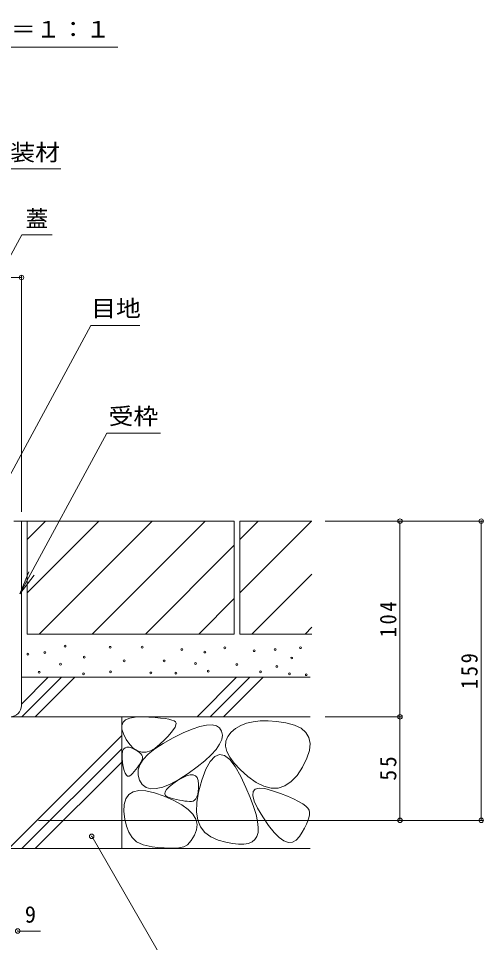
# Model space of a CAD drawing. Units: millimetres, scale not verified. Extents: x -1121 to 1153, y -824 to 816.
# Drawn here: x 892.7 to 1139.6, y -520.4 to -29.5 of the extents above; entities that cross this region are included whole.
import ezdxf
from ezdxf.enums import TextEntityAlignment as Align

# ---------------------------------------------------------------- set-up
doc = ezdxf.new("R2010")
doc.units = ezdxf.units.MM
doc.header["$LTSCALE"] = 3
doc.header["$PDMODE"] = 32
doc.header["$PDSIZE"] = 2.4
for name, color, linetype, lineweight in [('4-1', 2, 'Continuous', 9), ('4-4', 7, 'Continuous', 9), ('4-5', 7, 'Continuous', 9), ('4-E', 2, 'Continuous', 9), ('F-5_F-5ﾚｲﾔ', 2, 'Continuous', 9)]:
    doc.layers.add(name, color=color, linetype=linetype, lineweight=lineweight)
doc.styles.add('ＭＳ ゴシック', font='')
doc.styles.get('ＭＳ ゴシック').set_extended_font_data('MS Gothic')

msp = doc.modelspace()

# ---------------------------------------------------------------- linework, layer by layer
at = {"layer": '4-1'}
for p, q in [((894.257, -296.5), (890.257, -296.5)), ((894.257, -394.5), (894.257, -296.5))]:
    msp.add_line(p, q, dxfattribs=at)
msp.add_arc((888.257, -394.5), 6, 270, 0, dxfattribs=at)
at = {"layer": '4-4'}
for p, q in [((894.257, -166.242), (894.257, -291.5)), ((542.257, -167.142), (894.257, -167.142)), ((1139.268, -296.5), (1055.53, -296.5)), ((1095.221, -296.5), (1095.221, -400.5)), ((1138.368, -296.5), (1138.368, -455.5)), ((1096.121, -400.5), (1055.53, -400.5)), ((1095.221, -400.5), (1095.221, -455.5)), ((1139.268, -455.5), (903.257, -455.5)), ((892.257, -514.276), (904.392, -514.276))]:
    msp.add_line(p, q, dxfattribs=at)
for p in [(894.257, -167.142), (1095.221, -296.5), (1138.368, -296.5), (1095.221, -400.5), (1095.221, -455.5), (1138.368, -455.5), (892.257, -514.276)]:
    msp.add_point(p, dxfattribs=at)
at = {"layer": '4-5'}
for p, q in [((915.135, -109.315), (873.211, -109.315)), ((771.507, -371.5), (894.377, -144.361)), ((910.601, -144.361), (894.377, -144.361)), ((874.305, -297.547), (931.085, -192.581)), ((957.086, -192.581), (931.085, -192.581)), ((893.369, -335.079), (939.485, -249.827)), ((968.083, -249.827), (939.485, -249.827)), ((893.369, -335.079), (898.153, -323.53)), ((893.369, -335.079), (900.979, -325.162)), ((931.532, -463.942), (978.133, -544.656))]:
    msp.add_line(p, q, dxfattribs=at)
msp.add_point((931.532, -463.942), dxfattribs=at)
at = {"layer": '4-E'}
for p, q in [((897.257, -296.5), (894.257, -296.5)), ((897.257, -306.24), (906.997, -296.5)), ((897.257, -334.525), (935.282, -296.5)), ((897.257, -296.5), (1007.257, -296.5)), ((903.566, -356.5), (963.566, -296.5)), ((931.85, -356.5), (991.85, -296.5)), ((1007.257, -296.5), (1007.257, -356.5)), ((1010.257, -306.24), (1019.997, -296.5)), ((1010.257, -296.5), (1010.257, -356.5)), ((1010.257, -296.5), (1048.457, -296.5)), ((1010.257, -334.525), (1048.282, -296.5)), ((960.134, -356.5), (1007.257, -309.378)), ((1016.566, -356.5), (1048.457, -324.609)), ((988.419, -356.5), (1007.257, -337.662)), ((1044.85, -356.5), (1048.457, -352.893)), ((1010.257, -356.5), (1048.457, -356.5)), ((894.257, -379.5), (1047.457, -379.5)), ((894.257, -393.687), (908.444, -379.5)), ((894.515, -400.5), (915.515, -379.5)), ((901.586, -400.5), (922.586, -379.5)), ((987.444, -400.5), (1008.444, -379.5)), ((994.515, -400.5), (1015.515, -379.5)), ((1001.586, -400.5), (1022.586, -379.5)), ((876.657, -400.5), (1047.457, -400.5)), ((947.457, -400.5), (947.457, -470.5)), ((887.444, -470.5), (947.457, -410.487)), ((894.515, -470.5), (947.457, -417.558)), ((901.586, -470.5), (947.457, -424.629)), ((883.257, -470.5), (1047.457, -470.5))]:
    msp.add_line(p, q, dxfattribs=at)
for points in [[(897.257, -296.5), (897.257, -356.5), (1007.257, -356.5)], [(955.33, -466.897), (953.097, -464.504), (951.31, -461.701), (949.968, -458.489), (949.072, -454.867), (948.621, -450.836), (948.756, -447.001), (949.617, -443.969), (951.204, -441.739), (953.517, -440.312), (956.556, -439.687), (960.321, -439.865), (964.812, -440.846), (970.029, -442.628), (975.163, -444.864), (979.404, -447.203), (982.753, -449.646), (985.209, -452.192), (986.773, -454.842), (987.444, -457.595), (987.223, -460.452), (986.109, -463.412)], [(986.109, -463.412), (984.41, -466.176), (982.431, -468.443)], [(955.33, -466.897), (958.834, -468.521), (963.566, -469.573)], [(963.566, -469.573), (966.639, -469.937), (970.037, -470.099), (973.758, -470.261)], [(982.431, -468.443), (980.471, -469.492), (977.802, -470.058), (973.758, -470.261)]]:
    msp.add_lwpolyline(points, dxfattribs=at)
for points in [[(975.979, -403.198), (976.304, -403.866), (976.241, -404.767), (975.79, -405.901), (974.952, -407.27), (973.726, -408.871), (972.113, -410.707), (970.112, -412.776), (967.723, -415.078), (965.184, -417.154), (962.733, -418.542), (960.37, -419.244), (958.094, -419.258), (955.906, -418.585), (953.805, -417.225), (951.792, -415.177), (949.867, -412.443), (948.35, -409.564), (947.561, -407.083), (947.5, -405.001), (948.168, -403.317), (949.564, -402.031), (951.689, -401.143), (954.542, -400.654), (958.123, -400.563), (961.854, -400.698), (965.157, -400.889), (968.032, -401.136), (970.478, -401.438), (972.496, -401.795), (974.085, -402.207), (975.246, -402.675)], [(1000.509, -408.116), (1000.903, -410.242), (1000.548, -412.562), (999.445, -415.078), (997.593, -417.788), (994.993, -420.694), (991.644, -423.794), (987.547, -427.09), (982.701, -430.58), (977.731, -433.775), (973.26, -436.184), (969.289, -437.807), (965.817, -438.644), (962.845, -438.695), (960.372, -437.96), (958.399, -436.439), (956.925, -434.132), (956.132, -431.419), (956.202, -428.678), (957.134, -425.911), (958.929, -423.116), (961.586, -420.295), (965.106, -417.446), (969.488, -414.571), (974.733, -411.668), (980.102, -409.061), (984.858, -407.072), (989, -405.701), (992.529, -404.948), (995.444, -404.813), (997.746, -405.296), (999.434, -406.397)], [(1014.429, -432.116), (1018.768, -435.283), (1022.904, -437.369), (1026.838, -438.373), (1030.569, -438.296), (1034.098, -437.137), (1037.424, -434.897), (1040.548, -431.575), (1043.469, -427.172), (1045.798, -422.479), (1047.144, -418.289), (1047.508, -414.601), (1046.889, -411.416), (1045.288, -408.733), (1042.704, -406.553), (1039.138, -404.875), (1034.589, -403.7), (1029.725, -402.969), (1025.214, -402.623), (1021.055, -402.663), (1017.249, -403.088), (1013.795, -403.899), (1010.694, -405.095), (1007.946, -406.677), (1005.549, -408.644), (1003.745, -410.901), (1002.774, -413.351), (1002.635, -415.995), (1003.329, -418.832), (1004.855, -421.863), (1007.214, -425.087), (1010.405, -428.505)], [(958.365, -423.113), (958.01, -423.875), (957.571, -424.687), (957.051, -425.551), (956.447, -426.466), (955.76, -427.432), (954.991, -428.449), (954.139, -429.517), (953.204, -430.636), (952.267, -431.546), (951.407, -431.985), (950.624, -431.953), (949.919, -431.451), (949.291, -430.478), (948.74, -429.034), (948.267, -427.119), (947.871, -424.734), (947.64, -422.323), (947.658, -420.333), (947.928, -418.762), (948.448, -417.612), (949.218, -416.882), (950.239, -416.571), (951.51, -416.681), (953.032, -417.211), (954.557, -417.95), (955.837, -418.689), (956.871, -419.428), (957.66, -420.166), (958.204, -420.904), (958.503, -421.641), (958.557, -422.377)], [(1019.237, -463.972), (1019.859, -461.869), (1019.997, -459.232), (1019.649, -456.061), (1018.817, -452.356), (1017.501, -448.117), (1015.7, -443.344), (1013.415, -438.037), (1010.645, -432.196), (1007.687, -426.882), (1004.838, -423.157), (1002.095, -421.02), (999.461, -420.472), (996.935, -421.512), (994.518, -424.141), (992.208, -428.358), (990.006, -434.164), (988.26, -440.435), (987.32, -446.05), (987.186, -451.007), (987.857, -455.308), (989.334, -458.951), (991.617, -461.938), (994.704, -464.267), (998.597, -465.94), (1002.679, -467.085), (1006.331, -467.833), (1009.555, -468.183), (1012.349, -468.136), (1014.715, -467.691), (1016.651, -466.849), (1018.159, -465.609)], [(984.433, -445.405), (983.383, -445.405), (982.231, -445.338), (980.977, -445.204), (979.622, -445.003), (978.165, -444.736), (976.607, -444.402), (974.946, -444.001), (973.184, -443.533), (971.659, -442.952), (970.707, -442.209), (970.329, -441.306), (970.526, -440.241), (971.297, -439.016), (972.642, -437.629), (974.561, -436.082), (977.054, -434.373), (979.662, -432.837), (981.927, -431.807), (983.849, -431.283), (985.427, -431.264), (986.661, -431.751), (987.552, -432.743), (988.099, -434.242), (988.303, -436.246), (988.271, -438.364), (988.109, -440.204), (987.819, -441.766), (987.4, -443.05), (986.852, -444.056), (986.174, -444.784), (985.368, -445.234)], [(1046.98, -450.129), (1047.203, -451.272), (1047.176, -452.587), (1046.9, -454.072), (1046.374, -455.729), (1045.599, -457.557), (1044.574, -459.556), (1043.3, -461.726), (1041.776, -464.067), (1040.03, -466.029), (1038.087, -467.059), (1035.949, -467.158), (1033.615, -466.327), (1031.084, -464.564), (1028.358, -461.87), (1025.436, -458.245), (1022.318, -453.689), (1019.586, -449.078), (1017.82, -445.286), (1017.02, -442.314), (1017.187, -440.162), (1018.321, -438.829), (1020.422, -438.317), (1023.489, -438.624), (1027.522, -439.751), (1031.779, -441.258), (1035.514, -442.705), (1038.728, -444.092), (1041.421, -445.42), (1043.592, -446.687), (1045.243, -447.894), (1046.372, -449.042)]]:
    msp.add_lwpolyline(points, close=True, dxfattribs=at)
at = {"layer": '4-E', "color": 7}
for centre in [(917.354, -362.976), (941.351, -363.545), (958.296, -363.431), (897.679, -367.141), (906.691, -366.37), (979.336, -364.796), (991.618, -366.047), (1002.195, -363.886), (1017.833, -365.364), (1028.978, -364.796), (1042.398, -363.772), (914.966, -372.529), (927.59, -368.776), (948.743, -370.71), (970.01, -370.823), (986.728, -372.188), (1008.564, -372.757), (1037.735, -369.231), (903.593, -376.822), (927.248, -377.647), (941.578, -376.623), (962.959, -377.192), (976.265, -377.306), (993.438, -376.282), (1021.244, -376.623), (1029.774, -373.666), (1036.484, -377.647), (1045.468, -378.102)]:
    msp.add_circle(centre, 0.5, dxfattribs=at)
at = {"layer": 'F-5_F-5ﾚｲﾔ', "color": 7}
msp.add_line((945.396, -44.825), (794.461, -44.825), dxfattribs=at)

# ---------------------------------------------------------------- texts
at = {"layer": '4-4', "color": 2, "style": 'ＭＳ ゴシック'}
msp.add_text('9', height=8.798, dxfattribs=at).set_placement((896.014, -512.476), align=Align.BOTTOM_LEFT)
at = {"layer": '4-4', "color": 2, "char_height": 8.798, "attachment_point": 7, "rotation": 90, "style": 'ＭＳ ゴシック'}
for s, insert in [('\\T1.27;\\W0.9;104', (1093.421, -358.25)), ('\\T1.27;\\W0.9;159', (1136.568, -385.75)), ('\\T1.27;\\W0.95;55', (1093.421, -434.375))]:
    msp.add_mtext(s, dxfattribs=dict(at, insert=insert))
at = {"layer": '4-5', "color": 2, "style": 'ＭＳ ゴシック', "width": 1.1}
for s, p in [('舗装材', (875.059, -107.64)), ('目地', (931.224, -190.573)), ('受枠', (940.488, -247.82))]:
    msp.add_text(s, height=8.798, dxfattribs=at).set_placement(p, align=Align.BOTTOM_LEFT)
at = {"layer": '4-5', "color": 2, "style": 'ＭＳ ゴシック'}
msp.add_text('蓋', height=8.798, dxfattribs=at).set_placement((896.426, -142.969), align=Align.BOTTOM_LEFT)
at = {"layer": 'F-5_F-5ﾚｲﾔ', "style": 'ＭＳ ゴシック', "width": 1.1}
msp.add_text('目地詳細図\u3000Ｓ＝１：１', height=8.798, dxfattribs=at).set_placement((796.271, -42.245), align=Align.BOTTOM_LEFT)

doc.saveas('drawing.dxf')
